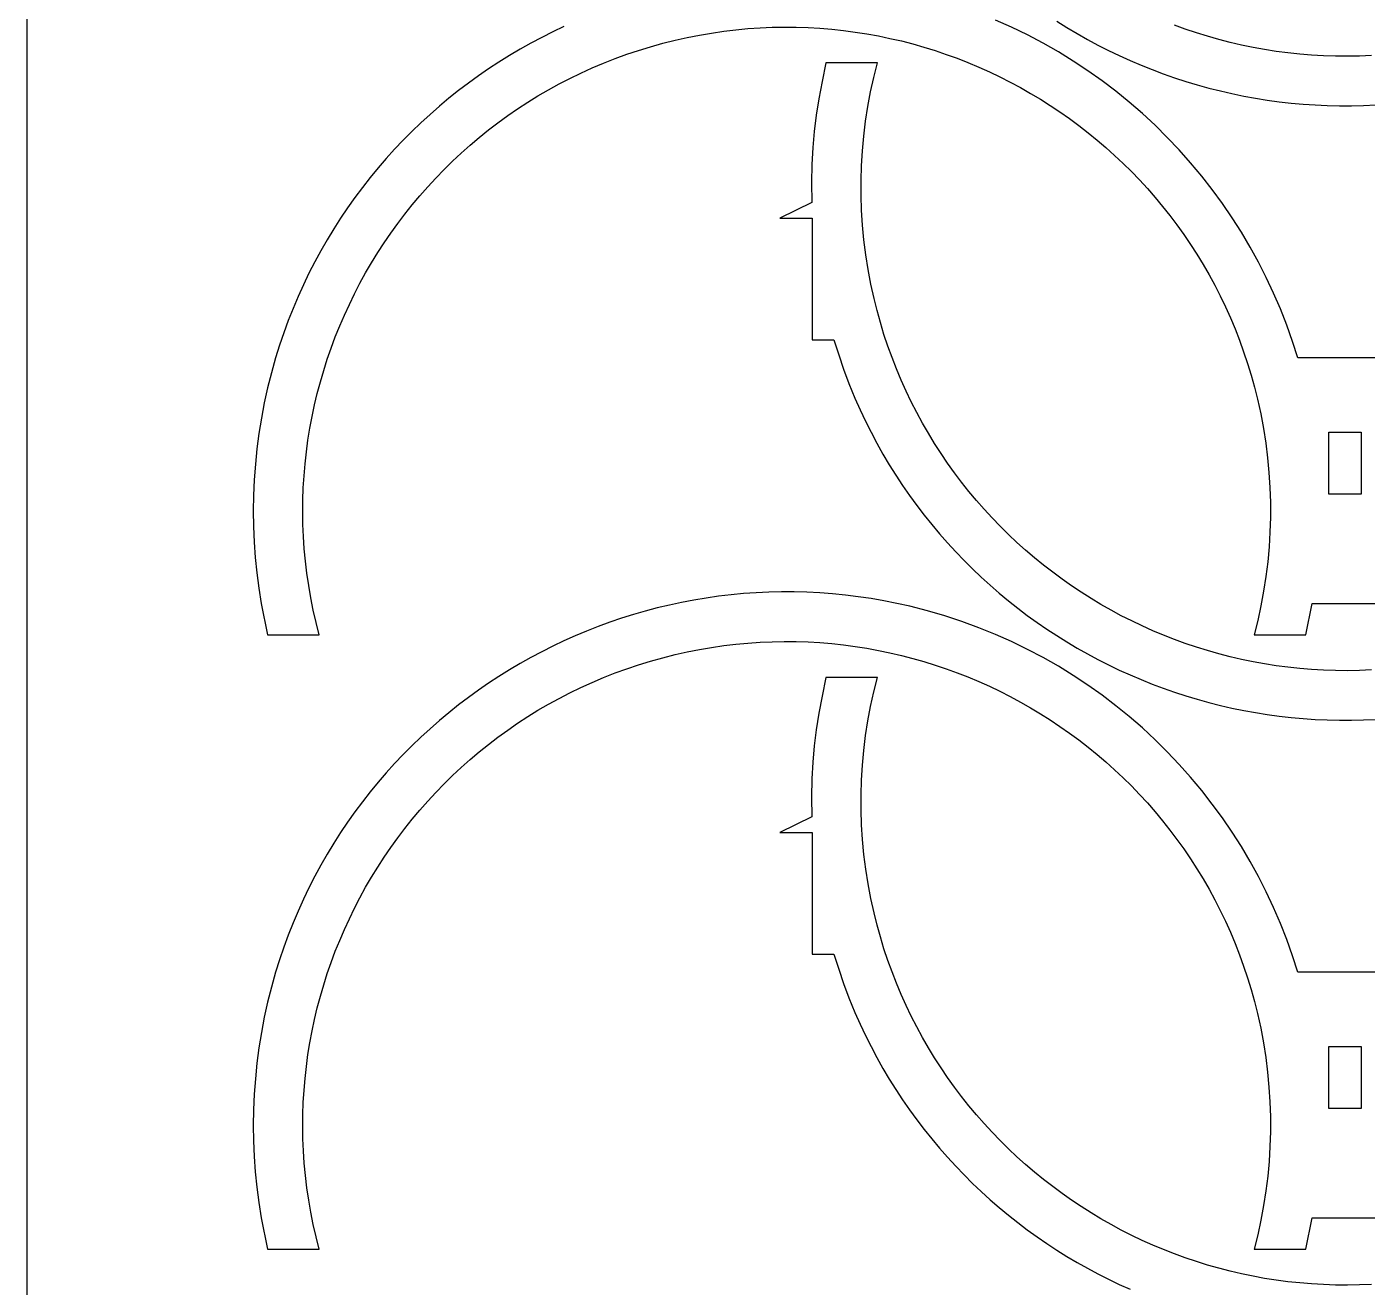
# Model space of a CAD drawing. Extents: x 378 to 958, y 20 to 900.
# Drawn here: x 378 to 486, y 680.4 to 782 of the extents above; entities that cross this region are included whole.
import ezdxf

# ---------------------------------------------------------------- set-up
doc = ezdxf.new("R2010")
doc.units = 0
doc.layers.get('0').update_dxf_attribs({"linetype": 'CONTINUOUS'})

msp = doc.modelspace()

# ---------------------------------------------------------------- linework, layer by layer
at = {"color": 0}
msp.add_line((378.0131, 900.108069), (378.0131, 20.108069), dxfattribs=at)
at = {"color": 4}
for p, q in [((457.384672, 781.958784), (456.076401, 782.541006)), ((461.026197, 782.4443), (461.840433, 781.935783)), ((419.513422, 781.144538), (418.634418, 780.676639)), ((420.403109, 781.592209), (419.513422, 781.144538)), ((421.303106, 782.019437), (420.403109, 781.592209)), ((430.261644, 780.913942), (431.241998, 781.133371)), ((431.241998, 781.133371), (432.222197, 781.326743)), ((432.222197, 781.326743), (433.201871, 781.494289)), ((433.201871, 781.494289), (434.180648, 781.636237)), ((434.180648, 781.636237), (435.158155, 781.752816)), ((435.158155, 781.752816), (436.134021, 781.844254)), ((436.134021, 781.844254), (437.107874, 781.91078)), ((437.107874, 781.91078), (438.079343, 781.952623)), ((438.079343, 781.952623), (439.048054, 781.970013)), ((439.048054, 781.970013), (440.013637, 781.963177)), ((440.013637, 781.963177), (440.97572, 781.932344)), ((440.97572, 781.932344), (441.933931, 781.877744)), ((441.933931, 781.877744), (442.887897, 781.799605)), ((442.887897, 781.799605), (443.837247, 781.698156)), ((443.837247, 781.698156), (444.78161, 781.573626)), ((444.78161, 781.573626), (445.720613, 781.426243)), ((445.720613, 781.426243), (446.653885, 781.256237)), ((446.653885, 781.256237), (447.581053, 781.063836)), ((447.581053, 781.063836), (448.501746, 780.849269)), ((458.667272, 781.335792), (457.384672, 781.958784)), ((459.923538, 780.672982), (458.667272, 781.335792)), ((461.840433, 781.935783), (462.665388, 781.445666)), ((462.665388, 781.445666), (463.500714, 780.974111)), ((471.384751, 781.813928), (470.502015, 782.135888)), ((472.275822, 781.51299), (471.384751, 781.813928)), ((473.174854, 781.233303), (472.275822, 781.51299)), ((474.081478, 780.975095), (473.174854, 781.233303)), ((417.766469, 780.188729), (416.90995, 779.681023)), ((418.634418, 780.676639), (417.766469, 780.188729)), ((426.363731, 779.774268), (427.319145, 780.094482)), ((427.319145, 780.094482), (428.287427, 780.39143)), ((428.287427, 780.39143), (429.268339, 780.664715)), ((429.268339, 780.664715), (430.261644, 780.913942)), ((448.501746, 780.849269), (449.415592, 780.612765)), ((449.415592, 780.612765), (450.322219, 780.354553)), ((450.322219, 780.354553), (451.221255, 780.074861)), ((451.221255, 780.074861), (452.112328, 779.773918)), ((461.152804, 779.971308), (459.923538, 780.672982)), ((463.500714, 780.974111), (464.346063, 780.521281)), ((464.346063, 780.521281), (465.201088, 780.087339)), ((465.201088, 780.087339), (466.065443, 779.672447)), ((474.995319, 780.738595), (474.081478, 780.975095)), ((475.916008, 780.524033), (474.995319, 780.738595)), ((476.843172, 780.331636), (475.916008, 780.524033)), ((477.776438, 780.161633), (476.843172, 780.331636)), ((478.715436, 780.014254), (477.776438, 780.161633)), ((479.659793, 779.889727), (478.715436, 780.014254)), ((416.065233, 779.153736), (415.232692, 778.607083)), ((416.90995, 779.681023), (416.065233, 779.153736)), ((423.577076, 778.677992), (424.492459, 779.065627)), ((424.492459, 779.065627), (425.421423, 779.431184)), ((425.421423, 779.431184), (426.363731, 779.774268)), ((442.402093, 779.075728), (442.107852, 777.574204)), ((446.564793, 779.075728), (442.402093, 779.075728)), ((446.27313, 777.913718), (446.564793, 779.075728)), ((452.112328, 779.773918), (452.995068, 779.451953)), ((452.995068, 779.451953), (453.869101, 779.109196)), ((453.869101, 779.109196), (454.734055, 778.745874)), ((462.354406, 779.231722), (461.152804, 779.971308)), ((463.52768, 778.455175), (462.354406, 779.231722)), ((466.065443, 779.672447), (466.938779, 779.276768)), ((466.938779, 779.276768), (467.820749, 778.900463)), ((467.820749, 778.900463), (468.711006, 778.543697)), ((480.609138, 779.78828), (479.659793, 779.889727)), ((481.563099, 779.710144), (480.609138, 779.78828)), ((482.521303, 779.655546), (481.563099, 779.710144)), ((483.483379, 779.624715), (482.521303, 779.655546)), ((484.448956, 779.61788), (483.483379, 779.624715)), ((485.41766, 779.63527), (484.448956, 779.61788)), ((486.389121, 779.677113), (485.41766, 779.63527)), ((414.412699, 778.041281), (413.605629, 777.456545)), ((415.232692, 778.607083), (414.412699, 778.041281)), ((420.914792, 777.386585), (421.788005, 777.838075)), ((421.788005, 777.838075), (422.675512, 778.268676)), ((422.675512, 778.268676), (423.577076, 778.677992)), ((446.018095, 776.742732), (446.27313, 777.913718)), ((454.734055, 778.745874), (455.58956, 778.362216)), ((455.58956, 778.362216), (456.435243, 777.958452)), ((456.435243, 777.958452), (457.270732, 777.53481)), ((464.671961, 777.64262), (463.52768, 778.455175)), ((468.711006, 778.543697), (469.609203, 778.206631)), ((469.609203, 778.206631), (470.514991, 777.889428)), ((470.514991, 777.889428), (471.428025, 777.592251)), ((412.811854, 776.853089), (412.031748, 776.23113)), ((413.605629, 777.456545), (412.811854, 776.853089)), ((419.212202, 776.422523), (420.056112, 776.914602)), ((420.056112, 776.914602), (420.914792, 777.386585)), ((442.107852, 777.574204), (441.854652, 776.182449)), ((445.79969, 775.563977), (446.018095, 776.742732)), ((457.270732, 777.53481), (458.095656, 777.091519)), ((458.095656, 777.091519), (458.909642, 776.628807)), ((465.786585, 776.795009), (464.671961, 777.64262)), ((466.870888, 775.913295), (465.786585, 776.795009)), ((471.428025, 777.592251), (472.347956, 777.315262)), ((472.347956, 777.315262), (473.274437, 777.058623)), ((473.274437, 777.058623), (474.20712, 776.822498)), ((474.20712, 776.822498), (475.145659, 776.607049)), ((412.031748, 776.23113), (411.265684, 775.590883)), ((417.569643, 775.37966), (418.3833, 775.910743)), ((418.3833, 775.910743), (419.212202, 776.422523)), ((441.854652, 776.182449), (441.643917, 774.859203)), ((458.909642, 776.628807), (459.712319, 776.146904)), ((459.712319, 776.146904), (460.503315, 775.646039)), ((467.924204, 774.99843), (466.870888, 775.913295)), ((475.145659, 776.607049), (476.089707, 776.412438)), ((476.089707, 776.412438), (477.038914, 776.238828)), ((477.038914, 776.238828), (477.992936, 776.086382)), ((477.992936, 776.086382), (478.951423, 775.955262)), ((478.951423, 775.955262), (479.914028, 775.845631)), ((479.914028, 775.845631), (480.880405, 775.757652)), ((480.880405, 775.757652), (481.850206, 775.691486)), ((481.850206, 775.691486), (482.823084, 775.647297)), ((485.756702, 775.648215), (486.738413, 775.693558)), ((410.514034, 774.932564), (409.777174, 774.256388)), ((411.265684, 775.590883), (410.514034, 774.932564)), ((415.989018, 774.261165), (416.77147, 774.829668)), ((416.77147, 774.829668), (417.569643, 775.37966)), ((441.643917, 774.859203), (441.477068, 773.563203)), ((445.61792, 774.37866), (445.79969, 775.563977)), ((460.503315, 775.646039), (461.282258, 775.12644)), ((461.282258, 775.12644), (462.048776, 774.588335)), ((462.048776, 774.588335), (462.802498, 774.031955)), ((468.945869, 774.051367), (467.924204, 774.99843)), ((482.823084, 775.647297), (483.798691, 775.625247)), ((483.798691, 775.625247), (484.776679, 775.625499)), ((484.776679, 775.625499), (485.756702, 775.648215)), ((409.055474, 773.562571), (408.34931, 772.851327)), ((409.777174, 774.256388), (409.055474, 773.562571)), ((414.472228, 773.070209), (415.222524, 773.674547)), ((415.222524, 773.674547), (415.989018, 774.261165)), ((441.477068, 773.563203), (441.355528, 772.253187)), ((445.472787, 773.187988), (445.61792, 774.37866)), ((462.802498, 774.031955), (463.543051, 773.457527)), ((469.93522, 773.073057), (468.945869, 774.051367)), ((408.34931, 772.851327), (407.659054, 772.122873)), ((413.021175, 771.80996), (413.738365, 772.448548)), ((413.738365, 772.448548), (414.472228, 773.070209)), ((445.364297, 771.993169), (445.472787, 773.187988)), ((463.543051, 773.457527), (464.270063, 772.865281)), ((464.270063, 772.865281), (464.983164, 772.255445)), ((470.891591, 772.064453), (469.93522, 773.073057)), ((406.985079, 771.377424), (406.327759, 770.615195)), ((407.659054, 772.122873), (406.985079, 771.377424)), ((412.320894, 771.154842), (413.021175, 771.80996)), ((441.355528, 772.253187), (441.280721, 770.887893)), ((445.292452, 770.795409), (445.364297, 771.993169)), ((464.983164, 772.255445), (465.68198, 771.628248)), ((465.68198, 771.628248), (466.366141, 770.983918)), ((471.814318, 771.026508), (470.891591, 772.064453)), ((406.327759, 770.615195), (405.687466, 769.836403)), ((410.972014, 769.796598), (411.637762, 770.483589)), ((411.637762, 770.483589), (412.320894, 771.154842)), ((441.280721, 770.887893), (441.254068, 769.426061)), ((445.257255, 769.595915), (445.292452, 770.795409)), ((466.366141, 770.983918), (467.035273, 770.322686)), ((467.035273, 770.322686), (467.689006, 769.644779)), ((472.702736, 769.960174), (471.814318, 771.026508)), ((405.687466, 769.836403), (405.064575, 769.041262)), ((410.32389, 769.094265), (410.972014, 769.796598)), ((441.254068, 769.426061), (441.276993, 767.826428)), ((445.258712, 768.395895), (445.257255, 769.595915)), ((467.689006, 769.644779), (468.326968, 768.950426)), ((473.556182, 768.866402), (472.702736, 769.960174)), ((404.459458, 768.229987), (403.872488, 767.402795)), ((405.064575, 769.041262), (404.459458, 768.229987)), ((409.081461, 767.645157), (409.693626, 768.376986)), ((409.693626, 768.376986), (410.32389, 769.094265)), ((445.296825, 767.196557), (445.258712, 768.395895)), ((468.326968, 768.950426), (468.948786, 768.239856)), ((468.948786, 768.239856), (469.55409, 767.513299)), ((474.373991, 767.746146), (473.556182, 768.866402)), ((403.872488, 767.402795), (403.30404, 766.559901)), ((408.487633, 766.899175), (409.081461, 767.645157)), ((441.276993, 767.826428), (438.712993, 766.576528)), ((445.371598, 765.999106), (445.296825, 767.196557)), ((469.55409, 767.513299), (470.142506, 766.770982)), ((475.155497, 766.600357), (474.373991, 767.746146)), ((403.30404, 766.559901), (402.754485, 765.701521)), ((407.355936, 765.366335), (407.912378, 766.139435)), ((407.912378, 766.139435), (408.487633, 766.899175)), ((438.712993, 766.576528), (441.312793, 766.576528)), ((441.312793, 766.576528), (441.312793, 756.745728)), ((445.483035, 764.804751), (445.371598, 765.999106)), ((470.142506, 766.770982), (470.713663, 766.013134)), ((470.713663, 766.013134), (471.26719, 765.239985)), ((475.900038, 765.429989), (475.155497, 766.600357)), ((402.754485, 765.701521), (402.224198, 764.827869)), ((406.818543, 764.58027), (407.355936, 765.366335)), ((471.26719, 765.239985), (471.802714, 764.451763)), ((476.606948, 764.235993), (475.900038, 765.429989)), ((401.713552, 763.939161), (401.222919, 763.035614)), ((402.224198, 764.827869), (401.713552, 763.939161)), ((405.801857, 762.970829), (406.300437, 763.781636)), ((406.300437, 763.781636), (406.818543, 764.58027)), ((445.631139, 763.614698), (445.483035, 764.804751)), ((471.802714, 764.451763), (472.319863, 763.648697)), ((477.275563, 763.019321), (476.606948, 764.235993)), ((401.222919, 763.035614), (400.752673, 762.117441)), ((405.323039, 762.148247), (405.801857, 762.970829)), ((445.815915, 762.430155), (445.631139, 763.614698)), ((472.319863, 763.648697), (472.818267, 762.831016)), ((472.818267, 762.831016), (473.297552, 761.998948)), ((477.905218, 761.780927), (477.275563, 763.019321)), ((400.752673, 762.117441), (400.303188, 761.184859)), ((404.864222, 761.314284), (405.323039, 762.148247)), ((446.037365, 761.252329), (445.815915, 762.430155)), ((473.297552, 761.998948), (473.757347, 761.152723)), ((478.495249, 760.521762), (477.905218, 761.780927)), ((400.303188, 761.184859), (399.874836, 760.238084)), ((404.425644, 760.469338), (404.864222, 761.314284)), ((446.295493, 760.082428), (446.037365, 761.252329)), ((473.757347, 761.152723), (474.19728, 760.292569)), ((399.874836, 760.238084), (399.467991, 759.27733)), ((403.610152, 758.748078), (404.007541, 759.613803)), ((404.007541, 759.613803), (404.425644, 760.469338)), ((446.539941, 759.107197), (446.295493, 760.082428)), ((474.19728, 760.292569), (474.61698, 759.418715)), ((479.044992, 759.242778), (478.495249, 760.521762)), ((399.467991, 759.27733), (399.083026, 758.302814)), ((403.233715, 757.872557), (403.610152, 758.748078)), ((446.807598, 758.143838), (446.539941, 759.107197)), ((474.61698, 759.418715), (475.016074, 758.53139)), ((475.016074, 758.53139), (475.394191, 757.630823)), ((479.553781, 757.944929), (479.044992, 759.242778)), ((398.720315, 757.31475), (398.38023, 756.313354)), ((399.083026, 758.302814), (398.720315, 757.31475)), ((402.878468, 756.987637), (403.233715, 757.872557)), ((447.098091, 757.192578), (446.807598, 758.143838)), ((475.394191, 757.630823), (475.750959, 756.717242)), ((480.020954, 756.629166), (479.553781, 757.944929)), ((398.38023, 756.313354), (398.063144, 755.298842)), ((402.544647, 756.093714), (402.878468, 756.987637)), ((441.312793, 756.745728), (443.048693, 756.745728)), ((443.048693, 756.745728), (443.447071, 755.546301)), ((447.411049, 756.253645), (447.098091, 757.192578)), ((447.7461, 755.32727), (447.411049, 756.253645)), ((475.750959, 756.717242), (476.086006, 755.790876)), ((480.445844, 755.296442), (480.020954, 756.629166)), ((398.063144, 755.298842), (397.724853, 754.10296)), ((401.942239, 754.280445), (402.232492, 755.191185)), ((402.232492, 755.191185), (402.544647, 756.093714)), ((443.447071, 755.546301), (443.847193, 754.382865)), ((448.102871, 754.41368), (447.7461, 755.32727)), ((476.086006, 755.790876), (476.398959, 754.851954)), ((480.448244, 755.298842), (480.445844, 755.296442)), ((488.056344, 755.298842), (480.448244, 755.298842)), ((397.724853, 754.10296), (397.421574, 752.894559)), ((401.674126, 753.361891), (401.942239, 754.280445)), ((443.847193, 754.382865), (444.274915, 753.22646)), ((448.480992, 753.513105), (448.102871, 754.41368)), ((476.398959, 754.851954), (476.689448, 753.900705)), ((401.428391, 752.435919), (401.674126, 753.361891)), ((444.274915, 753.22646), (444.756093, 752.048128)), ((448.88009, 752.625772), (448.480992, 753.513105)), ((476.689448, 753.900705), (476.9571, 752.937358)), ((397.421574, 752.894559), (397.153411, 751.675131)), ((401.205273, 751.502925), (401.428391, 752.435919)), ((444.756093, 752.048128), (445.169733, 751.118283)), ((449.299793, 751.751912), (448.88009, 752.625772)), ((476.9571, 752.937358), (477.201544, 751.962142)), ((477.201544, 751.962142), (477.459607, 750.792501)), ((397.153411, 751.675131), (396.920469, 750.446167)), ((401.005008, 750.563306), (401.205273, 751.502925)), ((445.169733, 751.118283), (445.603123, 750.202611)), ((449.739729, 750.891752), (449.299793, 751.751912)), ((450.199528, 750.045522), (449.739729, 750.891752)), ((396.920469, 750.446167), (396.722852, 749.209159)), ((400.827834, 749.617457), (401.005008, 750.563306)), ((445.603123, 750.202611), (446.055915, 749.301275)), ((450.678816, 749.213451), (450.199528, 750.045522)), ((477.459607, 750.792501), (477.681008, 749.614832)), ((396.722852, 749.209159), (396.560665, 747.9656)), ((400.543712, 747.708655), (400.67399, 748.665775)), ((400.67399, 748.665775), (400.827834, 749.617457)), ((446.055915, 749.301275), (446.527762, 748.414436)), ((451.177222, 748.395766), (450.678816, 749.213451)), ((477.681008, 749.614832), (477.865749, 748.430357)), ((396.560665, 747.9656), (396.43401, 746.71698)), ((400.437239, 746.746495), (400.543712, 747.708655)), ((446.527762, 748.414436), (447.018316, 747.542258)), ((451.694374, 747.592697), (451.177222, 748.395766)), ((452.2299, 746.804473), (451.694374, 747.592697)), ((477.865749, 748.430357), (478.013832, 747.240297)), ((396.43401, 746.71698), (396.342994, 745.464792)), ((400.354808, 745.779691), (400.437239, 746.746495)), ((447.018316, 747.542258), (447.52723, 746.684902)), ((447.52723, 746.684902), (448.054157, 745.842532)), ((452.783429, 746.031323), (452.2299, 746.804473)), ((478.013832, 747.240297), (478.125259, 746.045874)), ((396.342994, 745.464792), (396.28772, 744.210527)), ((400.296658, 744.808638), (400.354808, 745.779691)), ((448.054157, 745.842532), (448.598749, 745.015311)), ((453.354588, 745.273475), (452.783429, 746.031323)), ((478.125259, 746.045874), (478.200031, 744.848312)), ((400.263025, 743.833733), (400.296658, 744.808638)), ((448.598749, 745.015311), (449.160659, 744.2034)), ((453.943006, 744.531157), (453.354588, 745.273475)), ((454.548311, 743.8046), (453.943006, 744.531157)), ((478.200031, 744.848312), (478.238151, 743.648831)), ((396.28772, 744.210527), (396.268293, 742.955678)), ((400.254148, 742.855371), (400.263025, 743.833733)), ((449.160659, 744.2034), (449.73954, 743.406962)), ((449.73954, 743.406962), (450.335044, 742.62616)), ((455.170131, 743.094031), (454.548311, 743.8046)), ((478.238151, 743.648831), (478.239619, 742.448654)), ((396.268293, 742.955678), (396.284816, 741.701735)), ((400.270265, 741.87395), (400.254148, 742.855371)), ((450.335044, 742.62616), (450.946824, 741.861157)), ((455.808093, 742.399679), (455.170131, 743.094031)), ((456.461827, 741.721774), (455.808093, 742.399679)), ((478.239619, 742.448654), (478.204439, 741.249004)), ((396.284816, 741.701735), (396.337394, 740.450192)), ((400.311612, 740.889865), (400.270265, 741.87395)), ((450.946824, 741.861157), (451.574532, 741.112114)), ((451.574532, 741.112114), (452.217822, 740.379195)), ((457.130961, 741.060543), (456.461827, 741.721774)), ((478.204439, 741.249004), (478.132611, 740.051102)), ((396.337394, 740.450192), (396.426132, 739.202539)), ((400.378429, 739.903513), (400.311612, 740.889865)), ((452.217822, 740.379195), (452.876345, 739.662563)), ((457.815122, 740.416216), (457.130961, 741.060543)), ((458.513939, 739.789022), (457.815122, 740.416216)), ((478.132611, 740.051102), (478.024137, 738.85617)), ((396.426132, 739.202539), (396.551133, 737.960268)), ((400.470952, 738.91529), (400.378429, 739.903513)), ((452.876345, 739.662563), (453.549755, 738.962379)), ((453.549755, 738.962379), (454.237705, 738.278807)), ((459.227039, 739.179189), (458.513939, 739.789022)), ((459.954052, 738.586946), (459.227039, 739.179189)), ((396.551133, 737.960268), (396.712503, 736.724872)), ((400.58942, 737.925592), (400.470952, 738.91529)), ((400.734069, 736.934815), (400.58942, 737.925592)), ((454.237705, 738.278807), (454.939846, 737.612008)), ((460.694605, 738.012522), (459.954052, 738.586946)), ((461.448326, 737.456146), (460.694605, 738.012522)), ((478.024137, 738.85617), (477.879019, 737.665431)), ((400.905139, 735.943355), (400.734069, 736.934815)), ((454.939846, 737.612008), (455.655831, 736.962146)), ((455.655831, 736.962146), (456.385314, 736.329384)), ((462.214843, 736.918046), (461.448326, 737.456146)), ((462.993786, 736.398451), (462.214843, 736.918046)), ((477.879019, 737.665431), (477.697259, 736.480106)), ((396.712503, 736.724872), (396.910344, 735.497842)), ((401.102866, 734.951609), (400.905139, 735.943355)), ((431.776739, 735.764797), (430.787973, 735.57666)), ((432.771335, 735.929905), (431.776739, 735.764797)), ((433.771388, 736.07177), (432.771335, 735.929905)), ((434.776525, 736.190175), (433.771388, 736.07177)), ((435.786373, 736.284905), (434.776525, 736.190175)), ((436.800559, 736.355744), (435.786373, 736.284905)), ((437.818709, 736.402478), (436.800559, 736.355744)), ((438.840449, 736.424891), (437.818709, 736.402478)), ((439.865407, 736.422766), (438.840449, 736.424891)), ((440.89321, 736.39589), (439.865407, 736.422766)), ((441.923484, 736.344045), (440.89321, 736.39589)), ((442.955856, 736.267017), (441.923484, 736.344045)), ((443.989953, 736.164591), (442.955856, 736.267017)), ((445.025401, 736.03655), (443.989953, 736.164591)), ((446.061828, 735.88268), (445.025401, 736.03655)), ((447.098859, 735.702764), (446.061828, 735.88268)), ((448.136123, 735.496587), (447.098859, 735.702764)), ((456.385314, 736.329384), (457.127946, 735.713882)), ((457.127946, 735.713882), (457.883381, 735.115806)), ((463.78478, 735.89759), (462.993786, 736.398451)), ((464.587456, 735.415692), (463.78478, 735.89759)), ((477.697259, 736.480106), (477.478859, 735.301419)), ((396.910344, 735.497842), (397.416544, 732.968842)), ((401.327489, 733.959972), (401.102866, 734.951609)), ((427.860391, 734.876233), (426.89868, 734.598137)), ((428.829426, 735.132162), (427.860391, 734.876233)), ((429.805411, 735.36571), (428.829426, 735.132162)), ((430.787973, 735.57666), (429.805411, 735.36571)), ((449.173244, 735.263935), (448.136123, 735.496587)), ((450.599901, 734.899845), (449.173244, 735.263935)), ((452.004209, 734.490225), (450.599901, 734.899845)), ((457.883381, 735.115806), (458.65127, 734.535316)), ((465.401441, 734.952985), (464.587456, 735.415692)), ((466.226363, 734.509699), (465.401441, 734.952985)), ((477.478859, 735.301419), (477.22382, 734.13059)), ((481.094844, 732.968842), (481.601044, 735.497842)), ((481.601044, 735.497842), (486.903444, 735.497842)), ((401.579244, 732.968842), (401.327489, 733.959972)), ((424.061219, 733.633004), (423.132534, 733.268397)), ((424.99872, 733.976307), (424.061219, 733.633004)), ((425.944665, 734.29809), (424.99872, 733.976307)), ((426.89868, 734.598137), (425.944665, 734.29809)), ((453.385505, 734.036025), (452.004209, 734.490225)), ((454.743124, 733.538199), (453.385505, 734.036025)), ((456.076401, 732.997699), (454.743124, 733.538199)), ((458.65127, 734.535316), (459.431268, 733.972575)), ((459.431268, 733.972575), (460.223026, 733.427746)), ((467.06185, 734.086062), (466.226363, 734.509699)), ((467.907531, 733.682303), (467.06185, 734.086062)), ((468.763033, 733.298651), (467.907531, 733.682303)), ((477.22382, 734.13059), (476.932144, 732.968842)), ((397.416544, 732.968842), (401.579244, 732.968842)), ((421.303106, 732.47613), (420.403109, 732.048902)), ((422.213038, 732.8827), (421.303106, 732.47613)), ((423.132534, 733.268397), (422.213038, 732.8827)), ((457.384672, 732.415477), (456.076401, 732.997699)), ((460.223026, 733.427746), (461.026197, 732.900993)), ((461.026197, 732.900993), (461.840433, 732.392476)), ((469.627985, 732.935334), (468.763033, 733.298651)), ((470.502015, 732.592581), (469.627985, 732.935334)), ((471.384751, 732.270621), (470.502015, 732.592581)), ((476.932144, 732.968842), (481.094844, 732.968842)), ((419.513422, 731.601231), (418.634418, 731.133332)), ((420.403109, 732.048902), (419.513422, 731.601231)), ((429.268339, 731.121408), (430.261644, 731.370635)), ((430.261644, 731.370635), (431.241998, 731.590063)), ((431.241998, 731.590063), (432.222197, 731.783436)), ((432.222197, 731.783436), (433.201871, 731.950982)), ((433.201871, 731.950982), (434.180648, 732.09293)), ((434.180648, 732.09293), (435.158155, 732.209509)), ((435.158155, 732.209509), (436.134021, 732.300947)), ((436.134021, 732.300947), (437.107874, 732.367473)), ((437.107874, 732.367473), (438.079343, 732.409316)), ((438.079343, 732.409316), (439.048054, 732.426706)), ((439.048054, 732.426706), (440.013637, 732.41987)), ((440.013637, 732.41987), (440.97572, 732.389037)), ((440.97572, 732.389037), (441.933931, 732.334437)), ((441.933931, 732.334437), (442.887897, 732.256298)), ((442.887897, 732.256298), (443.837247, 732.154849)), ((443.837247, 732.154849), (444.78161, 732.030319)), ((444.78161, 732.030319), (445.720613, 731.882936)), ((445.720613, 731.882936), (446.653885, 731.71293)), ((446.653885, 731.71293), (447.581053, 731.520529)), ((447.581053, 731.520529), (448.501746, 731.305962)), ((458.667272, 731.792485), (457.384672, 732.415477)), ((459.923538, 731.129675), (458.667272, 731.792485)), ((461.840433, 732.392476), (462.665388, 731.902359)), ((462.665388, 731.902359), (463.500714, 731.430804)), ((463.500714, 731.430804), (464.346063, 730.977974)), ((472.275822, 731.969683), (471.384751, 732.270621)), ((473.174854, 731.689996), (472.275822, 731.969683)), ((474.081478, 731.431788), (473.174854, 731.689996)), ((474.995319, 731.195288), (474.081478, 731.431788)), ((417.766469, 730.645422), (416.90995, 730.137716)), ((418.634418, 731.133332), (417.766469, 730.645422)), ((426.363731, 730.230961), (427.319145, 730.551175)), ((427.319145, 730.551175), (428.287427, 730.848122)), ((428.287427, 730.848122), (429.268339, 731.121408)), ((448.501746, 731.305962), (449.415592, 731.069458)), ((449.415592, 731.069458), (450.322219, 730.811246)), ((450.322219, 730.811246), (451.221255, 730.531554)), ((451.221255, 730.531554), (452.112328, 730.230611)), ((461.152804, 730.428001), (459.923538, 731.129675)), ((462.354406, 729.688415), (461.152804, 730.428001)), ((464.346063, 730.977974), (465.201088, 730.544032)), ((465.201088, 730.544032), (466.065443, 730.12914)), ((475.916008, 730.980726), (474.995319, 731.195288)), ((476.843172, 730.788329), (475.916008, 730.980726)), ((477.776438, 730.618326), (476.843172, 730.788329)), ((478.715436, 730.470947), (477.776438, 730.618326)), ((479.659793, 730.34642), (478.715436, 730.470947)), ((480.609138, 730.244973), (479.659793, 730.34642)), ((416.065233, 729.610429), (415.232692, 729.063776)), ((416.90995, 730.137716), (416.065233, 729.610429)), ((423.577076, 729.134685), (424.492459, 729.52232)), ((424.492459, 729.52232), (425.421423, 729.887877)), ((425.421423, 729.887877), (426.363731, 730.230961)), ((442.402093, 729.53242), (442.107852, 728.030897)), ((446.564793, 729.53242), (442.402093, 729.53242)), ((446.27313, 728.370411), (446.564793, 729.53242)), ((452.112328, 730.230611), (452.995068, 729.908646)), ((452.995068, 729.908646), (453.869101, 729.565889)), ((453.869101, 729.565889), (454.734055, 729.202566)), ((463.52768, 728.911867), (462.354406, 729.688415)), ((466.065443, 730.12914), (466.938779, 729.733461)), ((466.938779, 729.733461), (467.820749, 729.357156)), ((467.820749, 729.357156), (468.711006, 729.00039)), ((481.563099, 730.166837), (480.609138, 730.244973)), ((482.521303, 730.112239), (481.563099, 730.166837)), ((483.483379, 730.081408), (482.521303, 730.112239)), ((484.448956, 730.074573), (483.483379, 730.081408)), ((485.41766, 730.091963), (484.448956, 730.074573)), ((486.389121, 730.133806), (485.41766, 730.091963)), ((414.412699, 728.497974), (413.605629, 727.913237)), ((415.232692, 729.063776), (414.412699, 728.497974)), ((420.914792, 727.843278), (421.788005, 728.294768)), ((421.788005, 728.294768), (422.675512, 728.725369)), ((422.675512, 728.725369), (423.577076, 729.134685)), ((446.018095, 727.199425), (446.27313, 728.370411)), ((454.734055, 729.202566), (455.58956, 728.818909)), ((455.58956, 728.818909), (456.435243, 728.415145)), ((456.435243, 728.415145), (457.270732, 727.991503)), ((464.671961, 728.099313), (463.52768, 728.911867)), ((468.711006, 729.00039), (469.609203, 728.663324)), ((469.609203, 728.663324), (470.514991, 728.346121)), ((470.514991, 728.346121), (471.428025, 728.048944)), ((412.811854, 727.309782), (412.031748, 726.687823)), ((413.605629, 727.913237), (412.811854, 727.309782)), ((419.212202, 726.879216), (420.056112, 727.371295)), ((420.056112, 727.371295), (420.914792, 727.843278)), ((442.107852, 728.030897), (441.854652, 726.639142)), ((445.79969, 726.02067), (446.018095, 727.199425)), ((457.270732, 727.991503), (458.095656, 727.548211)), ((458.095656, 727.548211), (458.909642, 727.0855)), ((458.909642, 727.0855), (459.712319, 726.603597)), ((465.786585, 727.251702), (464.671961, 728.099313)), ((466.870888, 726.369988), (465.786585, 727.251702)), ((471.428025, 728.048944), (472.347956, 727.771955)), ((472.347956, 727.771955), (473.274437, 727.515316)), ((473.274437, 727.515316), (474.20712, 727.279191)), ((474.20712, 727.279191), (475.145659, 727.063742)), ((475.145659, 727.063742), (476.089707, 726.869131)), ((411.265684, 726.047576), (410.514034, 725.389257)), ((412.031748, 726.687823), (411.265684, 726.047576)), ((417.569643, 725.836353), (418.3833, 726.367436)), ((418.3833, 726.367436), (419.212202, 726.879216)), ((441.854652, 726.639142), (441.643917, 725.315896)), ((445.61792, 724.835353), (445.79969, 726.02067)), ((459.712319, 726.603597), (460.503315, 726.102732)), ((460.503315, 726.102732), (461.282258, 725.583133)), ((467.924204, 725.455123), (466.870888, 726.369988)), ((476.089707, 726.869131), (477.038914, 726.695521)), ((477.038914, 726.695521), (477.992936, 726.543075)), ((477.992936, 726.543075), (478.951423, 726.411955)), ((478.951423, 726.411955), (479.914028, 726.302324)), ((479.914028, 726.302324), (480.880405, 726.214345)), ((480.880405, 726.214345), (481.850206, 726.148179)), ((481.850206, 726.148179), (482.823084, 726.10399)), ((482.823084, 726.10399), (483.798691, 726.08194)), ((483.798691, 726.08194), (484.776679, 726.082192)), ((484.776679, 726.082192), (485.756702, 726.104908)), ((485.756702, 726.104908), (486.738413, 726.150251)), ((410.514034, 725.389257), (409.777174, 724.713081)), ((415.989018, 724.717858), (416.77147, 725.286361)), ((416.77147, 725.286361), (417.569643, 725.836353)), ((441.643917, 725.315896), (441.477068, 724.019895)), ((461.282258, 725.583133), (462.048776, 725.045028)), ((462.048776, 725.045028), (462.802498, 724.488648)), ((468.945869, 724.50806), (467.924204, 725.455123)), ((409.055474, 724.019264), (408.34931, 723.30802)), ((409.777174, 724.713081), (409.055474, 724.019264)), ((414.472228, 723.526902), (415.222524, 724.13124)), ((415.222524, 724.13124), (415.989018, 724.717858)), ((441.477068, 724.019895), (441.355528, 722.709879)), ((445.472787, 723.644681), (445.61792, 724.835353)), ((462.802498, 724.488648), (463.543051, 723.91422)), ((463.543051, 723.91422), (464.270063, 723.321974)), ((469.93522, 723.52975), (468.945869, 724.50806)), ((408.34931, 723.30802), (407.659054, 722.579566)), ((413.021175, 722.266653), (413.738365, 722.905241)), ((413.738365, 722.905241), (414.472228, 723.526902)), ((445.364297, 722.449862), (445.472787, 723.644681)), ((464.270063, 723.321974), (464.983164, 722.712138)), ((470.891591, 722.521146), (469.93522, 723.52975)), ((406.985079, 721.834117), (406.327759, 721.071888)), ((407.659054, 722.579566), (406.985079, 721.834117)), ((412.320894, 721.611535), (413.021175, 722.266653)), ((441.355528, 722.709879), (441.280721, 721.344586)), ((445.292452, 721.252102), (445.364297, 722.449862)), ((464.983164, 722.712138), (465.68198, 722.08494)), ((465.68198, 722.08494), (466.366141, 721.440611)), ((471.814318, 721.483201), (470.891591, 722.521146)), ((406.327759, 721.071888), (405.687466, 720.293096)), ((410.972014, 720.253291), (411.637762, 720.940282)), ((411.637762, 720.940282), (412.320894, 721.611535)), ((441.280721, 721.344586), (441.254068, 719.882754)), ((445.257255, 720.052608), (445.292452, 721.252102)), ((466.366141, 721.440611), (467.035273, 720.779379)), ((467.035273, 720.779379), (467.689006, 720.101472)), ((472.702736, 720.416866), (471.814318, 721.483201)), ((405.064575, 719.497955), (404.459458, 718.68668)), ((405.687466, 720.293096), (405.064575, 719.497955)), ((409.693626, 718.833679), (410.32389, 719.550958)), ((410.32389, 719.550958), (410.972014, 720.253291)), ((441.254068, 719.882754), (441.276993, 718.28312)), ((445.258712, 718.852588), (445.257255, 720.052608)), ((467.689006, 720.101472), (468.326968, 719.407119)), ((473.556182, 719.323095), (472.702736, 720.416866)), ((404.459458, 718.68668), (403.872488, 717.859488)), ((409.081461, 718.10185), (409.693626, 718.833679)), ((445.296825, 717.65325), (445.258712, 718.852588)), ((468.326968, 719.407119), (468.948786, 718.696549)), ((468.948786, 718.696549), (469.55409, 717.969991)), ((474.373991, 718.202839), (473.556182, 719.323095)), ((403.872488, 717.859488), (403.30404, 717.016594)), ((407.912378, 716.596128), (408.487633, 717.355868)), ((408.487633, 717.355868), (409.081461, 718.10185)), ((441.276993, 718.28312), (438.712993, 717.03322)), ((445.371598, 716.455799), (445.296825, 717.65325)), ((469.55409, 717.969991), (470.142506, 717.227674)), ((475.155497, 717.05705), (474.373991, 718.202839)), ((403.30404, 717.016594), (402.754485, 716.158214)), ((407.355936, 715.823028), (407.912378, 716.596128)), ((438.712993, 717.03322), (441.312793, 717.03322)), ((441.312793, 717.03322), (441.312793, 707.20242)), ((445.483035, 715.261444), (445.371598, 716.455799)), ((470.142506, 717.227674), (470.713663, 716.469827)), ((470.713663, 716.469827), (471.26719, 715.696678)), ((475.900038, 715.886682), (475.155497, 717.05705)), ((402.224198, 715.284562), (401.713552, 714.395854)), ((402.754485, 716.158214), (402.224198, 715.284562)), ((406.818543, 715.036963), (407.355936, 715.823028)), ((445.631139, 714.071391), (445.483035, 715.261444)), ((471.26719, 715.696678), (471.802714, 714.908456)), ((476.606948, 714.692686), (475.900038, 715.886682)), ((401.713552, 714.395854), (401.222919, 713.492306)), ((405.801857, 713.427522), (406.300437, 714.238329)), ((406.300437, 714.238329), (406.818543, 715.036963)), ((471.802714, 714.908456), (472.319863, 714.10539)), ((472.319863, 714.10539), (472.818267, 713.287709)), ((477.275563, 713.476014), (476.606948, 714.692686)), ((401.222919, 713.492306), (400.752673, 712.574134)), ((405.323039, 712.60494), (405.801857, 713.427522)), ((445.815915, 712.886848), (445.631139, 714.071391)), ((472.818267, 713.287709), (473.297552, 712.455641)), ((477.905218, 712.23762), (477.275563, 713.476014)), ((400.752673, 712.574134), (400.303188, 711.641552)), ((404.864222, 711.770977), (405.323039, 712.60494)), ((446.037365, 711.709022), (445.815915, 712.886848)), ((473.297552, 712.455641), (473.757347, 711.609416)), ((478.495249, 710.978455), (477.905218, 712.23762)), ((400.303188, 711.641552), (399.874836, 710.694777)), ((404.007541, 710.070496), (404.425644, 710.92603)), ((404.425644, 710.92603), (404.864222, 711.770977)), ((446.295493, 710.53912), (446.037365, 711.709022)), ((473.757347, 711.609416), (474.19728, 710.749262)), ((479.044992, 709.699471), (478.495249, 710.978455)), ((399.874836, 710.694777), (399.467991, 709.734023)), ((403.610152, 709.204771), (404.007541, 710.070496)), ((446.539941, 709.56389), (446.295493, 710.53912)), ((474.19728, 710.749262), (474.61698, 709.875408)), ((474.61698, 709.875408), (475.016074, 708.988083)), ((399.083026, 708.759506), (398.720315, 707.771443)), ((399.467991, 709.734023), (399.083026, 708.759506)), ((403.233715, 708.32925), (403.610152, 709.204771)), ((446.807598, 708.600531), (446.539941, 709.56389)), ((475.016074, 708.988083), (475.394191, 708.087515)), ((479.553781, 708.401622), (479.044992, 709.699471)), ((398.720315, 707.771443), (398.38023, 706.770047)), ((402.878468, 707.44433), (403.233715, 708.32925)), ((447.098091, 707.64927), (446.807598, 708.600531)), ((447.411049, 706.710338), (447.098091, 707.64927)), ((475.394191, 708.087515), (475.750959, 707.173934)), ((480.020954, 707.085859), (479.553781, 708.401622)), ((398.38023, 706.770047), (398.063144, 705.755535)), ((402.232492, 705.647878), (402.544647, 706.550407)), ((402.544647, 706.550407), (402.878468, 707.44433)), ((441.312793, 707.20242), (443.048693, 707.20242)), ((443.048693, 707.20242), (443.447071, 706.002994)), ((447.7461, 705.783963), (447.411049, 706.710338)), ((475.750959, 707.173934), (476.086006, 706.247569)), ((480.445844, 705.753135), (480.020954, 707.085859)), ((398.063144, 705.755535), (397.724853, 704.559653)), ((401.942239, 704.737138), (402.232492, 705.647878)), ((443.447071, 706.002994), (443.847193, 704.839558)), ((448.102871, 704.870373), (447.7461, 705.783963)), ((476.086006, 706.247569), (476.398959, 705.308647)), ((480.448244, 705.755535), (480.445844, 705.753135)), ((488.056344, 705.755535), (480.448244, 705.755535)), ((397.724853, 704.559653), (397.421574, 703.351252)), ((401.674126, 703.818584), (401.942239, 704.737138)), ((443.847193, 704.839558), (444.274915, 703.683153)), ((448.480992, 703.969797), (448.102871, 704.870373)), ((476.398959, 705.308647), (476.689448, 704.357398)), ((476.689448, 704.357398), (476.9571, 703.394051)), ((397.421574, 703.351252), (397.153411, 702.131824)), ((401.428391, 702.892612), (401.674126, 703.818584)), ((444.274915, 703.683153), (444.756093, 702.50482)), ((448.88009, 703.082465), (448.480992, 703.969797)), ((476.9571, 703.394051), (477.201544, 702.418835)), ((401.205273, 701.959618), (401.428391, 702.892612)), ((444.756093, 702.50482), (445.169733, 701.574976)), ((449.299793, 702.208605), (448.88009, 703.082465)), ((449.739729, 701.348445), (449.299793, 702.208605)), ((477.201544, 702.418835), (477.459607, 701.249194)), ((397.153411, 702.131824), (396.920469, 700.90286)), ((401.005008, 701.019999), (401.205273, 701.959618)), ((445.169733, 701.574976), (445.603123, 700.659304)), ((450.199528, 700.502215), (449.739729, 701.348445)), ((477.459607, 701.249194), (477.681008, 700.071525)), ((396.920469, 700.90286), (396.722852, 699.665852)), ((400.67399, 699.122468), (400.827834, 700.07415)), ((400.827834, 700.07415), (401.005008, 701.019999)), ((445.603123, 700.659304), (446.055915, 699.757968)), ((450.678816, 699.670144), (450.199528, 700.502215)), ((477.681008, 700.071525), (477.865749, 698.88705)), ((396.722852, 699.665852), (396.560665, 698.422293)), ((400.543712, 698.165348), (400.67399, 699.122468)), ((446.055915, 699.757968), (446.527762, 698.871129)), ((451.177222, 698.852459), (450.678816, 699.670144)), ((396.560665, 698.422293), (396.43401, 697.173673)), ((400.437239, 697.203188), (400.543712, 698.165348)), ((446.527762, 698.871129), (447.018316, 697.998951)), ((447.018316, 697.998951), (447.52723, 697.141595)), ((451.694374, 698.04939), (451.177222, 698.852459)), ((452.2299, 697.261166), (451.694374, 698.04939)), ((477.865749, 698.88705), (478.013832, 697.696989)), ((396.43401, 697.173673), (396.342994, 695.921485)), ((400.354808, 696.236384), (400.437239, 697.203188)), ((447.52723, 697.141595), (448.054157, 696.299225)), ((452.783429, 696.488016), (452.2299, 697.261166)), ((478.013832, 697.696989), (478.125259, 696.502567)), ((396.342994, 695.921485), (396.28772, 694.66722)), ((400.296658, 695.265331), (400.354808, 696.236384)), ((448.054157, 696.299225), (448.598749, 695.472003)), ((453.354588, 695.730167), (452.783429, 696.488016)), ((453.943006, 694.98785), (453.354588, 695.730167)), ((478.125259, 696.502567), (478.200031, 695.305005)), ((396.28772, 694.66722), (396.268293, 693.412371)), ((400.263025, 694.290425), (400.296658, 695.265331)), ((448.598749, 695.472003), (449.160659, 694.660092)), ((449.160659, 694.660092), (449.73954, 693.863655)), ((454.548311, 694.261293), (453.943006, 694.98785)), ((478.200031, 695.305005), (478.238151, 694.105524)), ((400.254148, 693.312064), (400.263025, 694.290425)), ((449.73954, 693.863655), (450.335044, 693.082853)), ((455.170131, 693.550724), (454.548311, 694.261293)), ((478.238151, 694.105524), (478.239619, 692.905347)), ((396.268293, 693.412371), (396.284816, 692.158428)), ((400.270265, 692.330643), (400.254148, 693.312064)), ((450.335044, 693.082853), (450.946824, 692.317849)), ((455.808093, 692.856372), (455.170131, 693.550724)), ((456.461827, 692.178467), (455.808093, 692.856372)), ((478.239619, 692.905347), (478.204439, 691.705697)), ((396.284816, 692.158428), (396.337394, 690.906885)), ((400.311612, 691.346558), (400.270265, 692.330643)), ((450.946824, 692.317849), (451.574532, 691.568807)), ((451.574532, 691.568807), (452.217822, 690.835888)), ((457.130961, 691.517236), (456.461827, 692.178467)), ((457.815122, 690.872909), (457.130961, 691.517236)), ((478.204439, 691.705697), (478.132611, 690.507795)), ((396.337394, 690.906885), (396.426132, 689.659232)), ((400.378429, 690.360206), (400.311612, 691.346558)), ((400.470952, 689.371983), (400.378429, 690.360206)), ((452.217822, 690.835888), (452.876345, 690.119256)), ((458.513939, 690.245715), (457.815122, 690.872909)), ((478.132611, 690.507795), (478.024137, 689.312863)), ((396.426132, 689.659232), (396.551133, 688.416961)), ((400.58942, 688.382285), (400.470952, 689.371983)), ((452.876345, 690.119256), (453.549755, 689.419072)), ((453.549755, 689.419072), (454.237705, 688.7355)), ((459.227039, 689.635882), (458.513939, 690.245715)), ((459.954052, 689.043639), (459.227039, 689.635882)), ((478.024137, 689.312863), (477.879019, 688.122124)), ((396.551133, 688.416961), (396.712503, 687.181565)), ((400.734069, 687.391507), (400.58942, 688.382285)), ((454.237705, 688.7355), (454.939846, 688.068701)), ((460.694605, 688.469215), (459.954052, 689.043639)), ((461.448326, 687.912839), (460.694605, 688.469215)), ((396.712503, 687.181565), (396.910344, 685.954535)), ((400.905139, 686.400048), (400.734069, 687.391507)), ((454.939846, 688.068701), (455.655831, 687.418839)), ((455.655831, 687.418839), (456.385314, 686.786076)), ((462.214843, 687.374739), (461.448326, 687.912839)), ((462.993786, 686.855144), (462.214843, 687.374739)), ((477.879019, 688.122124), (477.697259, 686.936799)), ((401.102866, 685.408302), (400.905139, 686.400048)), ((456.385314, 686.786076), (457.127946, 686.170575)), ((457.127946, 686.170575), (457.883381, 685.572498)), ((463.78478, 686.354283), (462.993786, 686.855144)), ((464.587456, 685.872385), (463.78478, 686.354283)), ((477.697259, 686.936799), (477.478859, 685.758112)), ((396.910344, 685.954535), (397.416544, 683.425535)), ((401.327489, 684.416665), (401.102866, 685.408302)), ((457.883381, 685.572498), (458.65127, 684.992008)), ((458.65127, 684.992008), (459.431268, 684.429268)), ((465.401441, 685.409678), (464.587456, 685.872385)), ((466.226363, 684.966392), (465.401441, 685.409678)), ((467.06185, 684.542755), (466.226363, 684.966392)), ((477.478859, 685.758112), (477.22382, 684.587283)), ((481.094844, 683.425535), (481.601044, 685.954535)), ((481.601044, 685.954535), (486.903444, 685.954535)), ((401.579244, 683.425535), (401.327489, 684.416665)), ((459.431268, 684.429268), (460.223026, 683.884439)), ((460.223026, 683.884439), (461.026197, 683.357685)), ((467.907531, 684.138996), (467.06185, 684.542755)), ((468.763033, 683.755344), (467.907531, 684.138996)), ((477.22382, 684.587283), (476.932144, 683.425535)), ((397.416544, 683.425535), (401.579244, 683.425535)), ((461.026197, 683.357685), (461.840433, 682.849169)), ((461.840433, 682.849169), (462.665388, 682.359052)), ((469.627985, 683.392027), (468.763033, 683.755344)), ((470.502015, 683.049274), (469.627985, 683.392027)), ((471.384751, 682.727314), (470.502015, 683.049274)), ((476.932144, 683.425535), (481.094844, 683.425535)), ((462.665388, 682.359052), (463.500714, 681.887497)), ((463.500714, 681.887497), (464.346063, 681.434667)), ((472.275822, 682.426376), (471.384751, 682.727314)), ((473.174854, 682.146689), (472.275822, 682.426376)), ((474.081478, 681.888481), (473.174854, 682.146689)), ((474.995319, 681.651981), (474.081478, 681.888481)), ((464.346063, 681.434667), (465.201088, 681.000725)), ((465.201088, 681.000725), (466.065443, 680.585833)), ((475.916008, 681.437418), (474.995319, 681.651981)), ((476.843172, 681.245021), (475.916008, 681.437418)), ((477.776438, 681.075019), (476.843172, 681.245021)), ((478.715436, 680.92764), (477.776438, 681.075019)), ((479.659793, 680.803113), (478.715436, 680.92764)), ((480.609138, 680.701666), (479.659793, 680.803113)), ((481.563099, 680.62353), (480.609138, 680.701666)), ((482.521303, 680.568932), (481.563099, 680.62353)), ((486.389121, 680.590499), (485.41766, 680.548655)), ((466.065443, 680.585833), (466.938779, 680.190154)), ((483.483379, 680.538101), (482.521303, 680.568932)), ((484.448956, 680.531266), (483.483379, 680.538101)), ((485.41766, 680.548655), (484.448956, 680.531266))]:
    msp.add_line(p, q, dxfattribs=at)
at = {"color": 7}
for p, q in [((482.952444, 749.309342), (485.552244, 749.309342)), ((482.952444, 744.309742), (482.952444, 749.309342)), ((485.552244, 749.309342), (485.552244, 744.309742)), ((485.552244, 744.309742), (482.952444, 744.309742)), ((482.952444, 699.766035), (485.552244, 699.766035)), ((482.952444, 694.766435), (482.952444, 699.766035)), ((485.552244, 699.766035), (485.552244, 694.766435)), ((485.552244, 694.766435), (482.952444, 694.766435))]:
    msp.add_line(p, q, dxfattribs=at)

doc.saveas('drawing.dxf')
